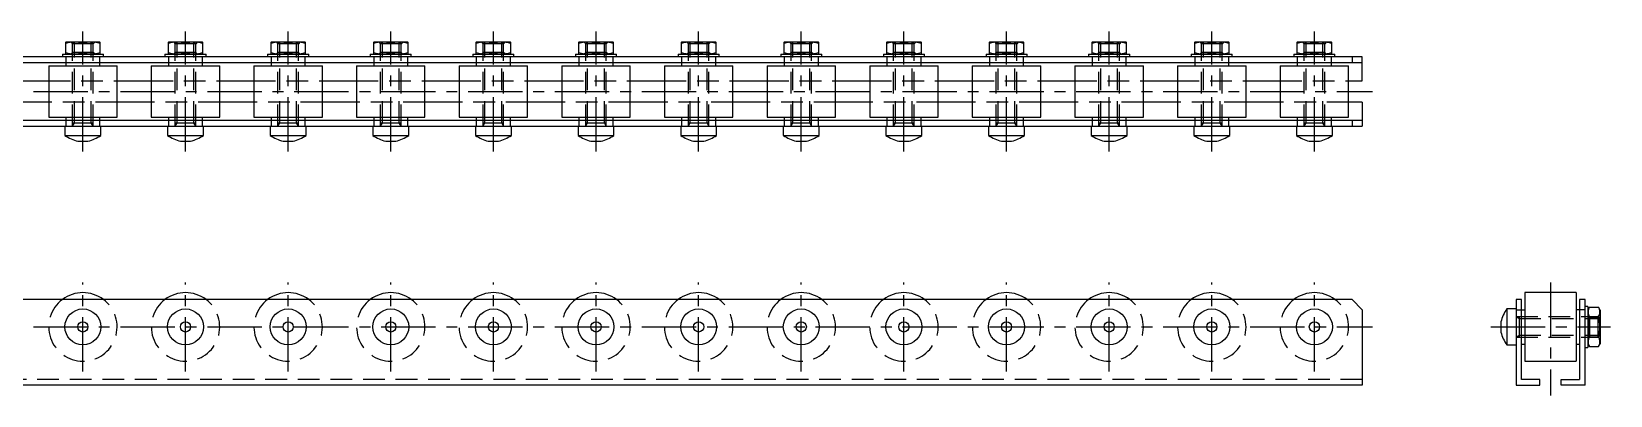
# Model space of a CAD drawing. Extents: x -3 to 941, y -8 to 113.
# Drawn here: x 479 to 940.5, y 7 to 113.2 of the extents above; entities that cross this region are included whole.
import ezdxf

# ---------------------------------------------------------------- set-up
doc = ezdxf.new("R2010")
doc.units = 0
doc.header["$LTSCALE"] = 0.5
doc.linetypes.add('CENTER', pattern=[50.8, 31.75, -6.35, 6.35, -6.35])
doc.linetypes.add('DASHED', pattern=[19.05, 12.7, -6.35])
for name, color, linetype in [('MSM_CENTER', 1, 'CENTER'), ('MSM_CONTINUOUS', 7, 'CONTINUOUS'), ('MSM_DASHED', 4, 'DASHED')]:
    doc.layers.add(name, color=color, linetype=linetype)

msp = doc.modelspace()

# ---------------------------------------------------------------- linework, layer by layer
at = {"layer": 'MSM_CENTER'}
for p, q in [((494, 78.24), (494, 113.24)), ((524, 78.24), (524, 113.24)), ((554, 78.24), (554, 113.24)), ((584, 78.24), (584, 113.24)), ((614, 78.24), (614, 113.24)), ((644, 78.24), (644, 113.24)), ((674, 78.24), (674, 113.24)), ((704, 78.24), (704, 113.24)), ((734, 78.24), (734, 113.24)), ((764, 78.24), (764, 113.24)), ((794, 78.24), (794, 113.24)), ((824, 78.24), (824, 113.24)), ((854, 78.24), (854, 113.24)), ((-3, 95.74), (871, 95.74)), ((494, 14), (494, 40)), ((524, 14), (524, 40)), ((554, 14), (554, 40)), ((584, 14), (584, 40)), ((614, 14), (614, 40)), ((644, 14), (644, 40)), ((674, 14), (674, 40)), ((704, 14), (704, 40)), ((734, 14), (734, 40)), ((764, 14), (764, 40)), ((794, 14), (794, 40)), ((824, 14), (824, 40)), ((854, 14), (854, 40)), ((923.03, 40), (923.03, 7)), ((-3, 27), (871, 27)), ((905.53, 27), (940.53, 27))]:
    msp.add_line(p, q, dxfattribs=at)
at = {"layer": 'MSM_CONTINUOUS'}
for p, q in [((488, 106.64), (488, 105.84)), ((488, 106.64), (500, 106.64)), ((489.1, 110.24), (489, 110.18)), ((489, 106.7), (489, 110.18)), ((489, 106.7), (489.1, 106.64)), ((489.1, 110.24), (498.9, 110.24)), ((494, 107.14), (494, 109.73)), ((499, 110.18), (498.9, 110.24)), ((498.9, 106.64), (499, 106.7)), ((499, 110.18), (499, 106.7)), ((500, 105.84), (500, 106.64)), ((518, 106.64), (518, 105.84)), ((518, 106.64), (530, 106.64)), ((519.1, 110.24), (519, 110.18)), ((519, 106.7), (519, 110.18)), ((519, 106.7), (519.1, 106.64)), ((519.1, 110.24), (528.9, 110.24)), ((524, 107.14), (524, 109.73)), ((529, 110.18), (528.9, 110.24)), ((528.9, 106.64), (529, 106.7)), ((529, 110.18), (529, 106.7)), ((530, 105.84), (530, 106.64)), ((548, 106.64), (548, 105.84)), ((548, 106.64), (560, 106.64)), ((549.1, 110.24), (549, 110.18)), ((549, 106.7), (549, 110.18)), ((549, 106.7), (549.1, 106.64)), ((549.1, 110.24), (558.9, 110.24)), ((554, 107.14), (554, 109.73)), ((559, 110.18), (558.9, 110.24)), ((558.9, 106.64), (559, 106.7)), ((559, 110.18), (559, 106.7)), ((560, 105.84), (560, 106.64)), ((578, 106.64), (578, 105.84)), ((578, 106.64), (590, 106.64)), ((579.1, 110.24), (579, 110.18)), ((579, 106.7), (579, 110.18)), ((579, 106.7), (579.1, 106.64)), ((579.1, 110.24), (588.9, 110.24)), ((584, 107.14), (584, 109.73)), ((589, 110.18), (588.9, 110.24)), ((588.9, 106.64), (589, 106.7)), ((589, 110.18), (589, 106.7)), ((590, 105.84), (590, 106.64)), ((608, 106.64), (608, 105.84)), ((608, 106.64), (620, 106.64)), ((609.1, 110.24), (609, 110.18)), ((609, 106.7), (609, 110.18)), ((609, 106.7), (609.1, 106.64)), ((609.1, 110.24), (618.9, 110.24)), ((614, 107.14), (614, 109.73)), ((619, 110.18), (618.9, 110.24)), ((618.9, 106.64), (619, 106.7)), ((619, 110.18), (619, 106.7)), ((620, 105.84), (620, 106.64)), ((638, 106.64), (638, 105.84)), ((638, 106.64), (650, 106.64)), ((639.1, 110.24), (639, 110.18)), ((639, 106.7), (639, 110.18)), ((639, 106.7), (639.1, 106.64)), ((639.1, 110.24), (648.9, 110.24)), ((644, 107.14), (644, 109.73)), ((649, 110.18), (648.9, 110.24)), ((648.9, 106.64), (649, 106.7)), ((649, 110.18), (649, 106.7)), ((650, 105.84), (650, 106.64)), ((668, 106.64), (668, 105.84)), ((668, 106.64), (680, 106.64)), ((669.1, 110.24), (669, 110.18)), ((669, 106.7), (669, 110.18)), ((669, 106.7), (669.1, 106.64)), ((669.1, 110.24), (678.9, 110.24)), ((674, 107.14), (674, 109.73)), ((679, 110.18), (678.9, 110.24)), ((678.9, 106.64), (679, 106.7)), ((679, 110.18), (679, 106.7)), ((680, 105.84), (680, 106.64)), ((698, 106.64), (698, 105.84)), ((698, 106.64), (710, 106.64)), ((699.1, 110.24), (699, 110.18)), ((699, 106.7), (699, 110.18)), ((699, 106.7), (699.1, 106.64)), ((699.1, 110.24), (708.9, 110.24)), ((704, 107.14), (704, 109.73)), ((709, 110.18), (708.9, 110.24)), ((708.9, 106.64), (709, 106.7)), ((709, 110.18), (709, 106.7)), ((710, 105.84), (710, 106.64)), ((728, 106.64), (728, 105.84)), ((728, 106.64), (740, 106.64)), ((729.1, 110.24), (729, 110.18)), ((729, 106.7), (729, 110.18)), ((729, 106.7), (729.1, 106.64)), ((729.1, 110.24), (738.9, 110.24)), ((734, 107.14), (734, 109.73)), ((739, 110.18), (738.9, 110.24)), ((738.9, 106.64), (739, 106.7)), ((739, 110.18), (739, 106.7)), ((740, 105.84), (740, 106.64)), ((758, 106.64), (758, 105.84)), ((758, 106.64), (770, 106.64)), ((759.1, 110.24), (759, 110.18)), ((759, 106.7), (759, 110.18)), ((759, 106.7), (759.1, 106.64)), ((759.1, 110.24), (768.9, 110.24)), ((764, 107.14), (764, 109.73)), ((769, 110.18), (768.9, 110.24)), ((768.9, 106.64), (769, 106.7)), ((769, 110.18), (769, 106.7)), ((770, 105.84), (770, 106.64)), ((788, 106.64), (788, 105.84)), ((788, 106.64), (800, 106.64)), ((789.1, 110.24), (789, 110.18)), ((789, 106.7), (789, 110.18)), ((789, 106.7), (789.1, 106.64)), ((789.1, 110.24), (798.9, 110.24)), ((794, 107.14), (794, 109.73)), ((799, 110.18), (798.9, 110.24)), ((798.9, 106.64), (799, 106.7)), ((799, 110.18), (799, 106.7)), ((800, 105.84), (800, 106.64)), ((818, 106.64), (818, 105.84)), ((818, 106.64), (830, 106.64)), ((819.1, 110.24), (819, 110.18)), ((819, 106.7), (819, 110.18)), ((819, 106.7), (819.1, 106.64)), ((819.1, 110.24), (828.9, 110.24)), ((824, 107.14), (824, 109.73)), ((829, 110.18), (828.9, 110.24)), ((828.9, 106.64), (829, 106.7)), ((829, 110.18), (829, 106.7)), ((830, 105.84), (830, 106.64)), ((848, 106.64), (848, 105.84)), ((848, 106.64), (860, 106.64)), ((849.1, 110.24), (849, 110.18)), ((849, 106.7), (849, 110.18)), ((849, 106.7), (849.1, 106.64)), ((849.1, 110.24), (858.9, 110.24)), ((854, 107.14), (854, 109.73)), ((859, 110.18), (858.9, 110.24)), ((858.9, 106.64), (859, 106.7)), ((859, 110.18), (859, 106.7)), ((860, 105.84), (860, 106.64)), ((868, 105.84), (0, 105.84)), ((0, 104.24), (868, 104.24)), ((484, 103.24), (484, 88.24)), ((484, 103.24), (504, 103.24)), ((489, 104.24), (489, 103.24)), ((499, 103.24), (499, 104.24)), ((504, 88.24), (504, 103.24)), ((514, 103.24), (514, 88.24)), ((514, 103.24), (534, 103.24)), ((519, 104.24), (519, 103.24)), ((529, 103.24), (529, 104.24)), ((534, 88.24), (534, 103.24)), ((544, 103.24), (544, 88.24)), ((544, 103.24), (564, 103.24)), ((549, 104.24), (549, 103.24)), ((559, 103.24), (559, 104.24)), ((564, 88.24), (564, 103.24)), ((574, 103.24), (574, 88.24)), ((574, 103.24), (594, 103.24)), ((579, 104.24), (579, 103.24)), ((589, 103.24), (589, 104.24)), ((594, 88.24), (594, 103.24)), ((604, 103.24), (604, 88.24)), ((604, 103.24), (624, 103.24)), ((609, 104.24), (609, 103.24)), ((619, 103.24), (619, 104.24)), ((624, 88.24), (624, 103.24)), ((634, 103.24), (634, 88.24)), ((634, 103.24), (654, 103.24)), ((639, 104.24), (639, 103.24)), ((649, 103.24), (649, 104.24)), ((654, 88.24), (654, 103.24)), ((664, 103.24), (664, 88.24)), ((664, 103.24), (684, 103.24)), ((669, 104.24), (669, 103.24)), ((679, 103.24), (679, 104.24)), ((684, 88.24), (684, 103.24)), ((694, 103.24), (694, 88.24)), ((694, 103.24), (714, 103.24)), ((699, 104.24), (699, 103.24)), ((709, 103.24), (709, 104.24)), ((714, 88.24), (714, 103.24)), ((724, 103.24), (724, 88.24)), ((724, 103.24), (744, 103.24)), ((729, 104.24), (729, 103.24)), ((739, 103.24), (739, 104.24)), ((744, 88.24), (744, 103.24)), ((754, 103.24), (754, 88.24)), ((754, 103.24), (774, 103.24)), ((759, 104.24), (759, 103.24)), ((769, 103.24), (769, 104.24)), ((774, 88.24), (774, 103.24)), ((784, 103.24), (784, 88.24)), ((784, 103.24), (804, 103.24)), ((789, 104.24), (789, 103.24)), ((799, 103.24), (799, 104.24)), ((804, 88.24), (804, 103.24)), ((814, 103.24), (814, 88.24)), ((814, 103.24), (834, 103.24)), ((819, 104.24), (819, 103.24)), ((829, 103.24), (829, 104.24)), ((834, 88.24), (834, 103.24)), ((844, 103.24), (844, 88.24)), ((844, 103.24), (864, 103.24)), ((849, 104.24), (849, 103.24)), ((859, 103.24), (859, 104.24)), ((864, 88.24), (864, 103.24)), ((865, 105.84), (865, 104.24)), ((868, 98.84), (868, 105.84)), ((474, 98.84), (484, 98.84)), ((504, 98.84), (514, 98.84)), ((534, 98.84), (544, 98.84)), ((564, 98.84), (574, 98.84)), ((594, 98.84), (604, 98.84)), ((624, 98.84), (634, 98.84)), ((654, 98.84), (664, 98.84)), ((684, 98.84), (694, 98.84)), ((714, 98.84), (724, 98.84)), ((744, 98.84), (754, 98.84)), ((774, 98.84), (784, 98.84)), ((804, 98.84), (814, 98.84)), ((834, 98.84), (844, 98.84)), ((864, 98.84), (868, 98.84)), ((484, 92.64), (474, 92.64)), ((514, 92.64), (504, 92.64)), ((544, 92.64), (534, 92.64)), ((574, 92.64), (564, 92.64)), ((604, 92.64), (594, 92.64)), ((634, 92.64), (624, 92.64)), ((664, 92.64), (654, 92.64)), ((694, 92.64), (684, 92.64)), ((724, 92.64), (714, 92.64)), ((754, 92.64), (744, 92.64)), ((784, 92.64), (774, 92.64)), ((814, 92.64), (804, 92.64)), ((844, 92.64), (834, 92.64)), ((868, 92.64), (864, 92.64)), ((868, 92.64), (868, 85.64)), ((484, 88.24), (504, 88.24)), ((489, 88.24), (489, 87.24)), ((499, 87.24), (499, 88.24)), ((514, 88.24), (534, 88.24)), ((519, 88.24), (519, 87.24)), ((529, 87.24), (529, 88.24)), ((544, 88.24), (564, 88.24)), ((549, 88.24), (549, 87.24)), ((559, 87.24), (559, 88.24)), ((574, 88.24), (594, 88.24)), ((579, 88.24), (579, 87.24)), ((589, 87.24), (589, 88.24)), ((604, 88.24), (624, 88.24)), ((609, 88.24), (609, 87.24)), ((619, 87.24), (619, 88.24)), ((634, 88.24), (654, 88.24)), ((639, 88.24), (639, 87.24)), ((649, 87.24), (649, 88.24)), ((664, 88.24), (684, 88.24)), ((669, 88.24), (669, 87.24)), ((679, 87.24), (679, 88.24)), ((694, 88.24), (714, 88.24)), ((699, 88.24), (699, 87.24)), ((709, 87.24), (709, 88.24)), ((724, 88.24), (744, 88.24)), ((729, 88.24), (729, 87.24)), ((739, 87.24), (739, 88.24)), ((754, 88.24), (774, 88.24)), ((759, 88.24), (759, 87.24)), ((769, 87.24), (769, 88.24)), ((784, 88.24), (804, 88.24)), ((789, 88.24), (789, 87.24)), ((799, 87.24), (799, 88.24)), ((814, 88.24), (834, 88.24)), ((819, 88.24), (819, 87.24)), ((829, 87.24), (829, 88.24)), ((844, 88.24), (864, 88.24)), ((849, 88.24), (849, 87.24)), ((859, 87.24), (859, 88.24)), ((868, 87.24), (0, 87.24)), ((0, 85.64), (868, 85.64)), ((488.75, 85.64), (488.75, 82.93)), ((499.25, 82.93), (499.25, 85.64)), ((518.75, 85.64), (518.75, 82.93)), ((529.25, 82.93), (529.25, 85.64)), ((548.75, 85.64), (548.75, 82.93)), ((559.25, 82.93), (559.25, 85.64)), ((578.75, 85.64), (578.75, 82.93)), ((589.25, 82.93), (589.25, 85.64)), ((608.75, 85.64), (608.75, 82.93)), ((619.25, 82.93), (619.25, 85.64)), ((638.75, 85.64), (638.75, 82.93)), ((649.25, 82.93), (649.25, 85.64)), ((668.75, 85.64), (668.75, 82.93)), ((679.25, 82.93), (679.25, 85.64)), ((698.75, 85.64), (698.75, 82.93)), ((709.25, 82.93), (709.25, 85.64)), ((728.75, 85.64), (728.75, 82.93)), ((739.25, 82.93), (739.25, 85.64)), ((758.75, 85.64), (758.75, 82.93)), ((769.25, 82.93), (769.25, 85.64)), ((788.75, 85.64), (788.75, 82.93)), ((799.25, 82.93), (799.25, 85.64)), ((818.75, 85.64), (818.75, 82.93)), ((829.25, 82.93), (829.25, 85.64)), ((848.75, 85.64), (848.75, 82.93)), ((859.25, 82.93), (859.25, 85.64)), ((865, 87.24), (865, 85.64)), ((488.75, 82.93), (499.25, 82.93)), ((492.51, 81.24), (495.49, 81.24)), ((518.75, 82.93), (529.25, 82.93)), ((522.51, 81.24), (525.49, 81.24)), ((548.75, 82.93), (559.25, 82.93)), ((552.51, 81.24), (555.49, 81.24)), ((578.75, 82.93), (589.25, 82.93)), ((582.51, 81.24), (585.49, 81.24)), ((608.75, 82.93), (619.25, 82.93)), ((612.51, 81.24), (615.49, 81.24)), ((638.75, 82.93), (649.25, 82.93)), ((642.51, 81.24), (645.49, 81.24)), ((668.75, 82.93), (679.25, 82.93)), ((672.51, 81.24), (675.49, 81.24)), ((698.75, 82.93), (709.25, 82.93)), ((702.51, 81.24), (705.49, 81.24)), ((728.75, 82.93), (739.25, 82.93)), ((732.51, 81.24), (735.49, 81.24)), ((758.75, 82.93), (769.25, 82.93)), ((762.51, 81.24), (765.49, 81.24)), ((788.75, 82.93), (799.25, 82.93)), ((792.51, 81.24), (795.49, 81.24)), ((818.75, 82.93), (829.25, 82.93)), ((822.51, 81.24), (825.49, 81.24)), ((848.75, 82.93), (859.25, 82.93)), ((852.51, 81.24), (855.49, 81.24)), ((915.53, 37), (915.53, 17)), ((930.53, 37), (915.53, 37)), ((930.53, 37), (930.53, 17)), ((865, 35), (3, 35)), ((865, 35), (868, 32)), ((914.53, 35), (912.93, 35)), ((912.93, 35), (912.93, 10)), ((914.53, 11.6), (914.53, 35)), ((931.53, 35), (931.53, 11.6)), ((933.13, 35), (931.53, 35)), ((933.13, 10), (933.13, 35)), ((933.93, 33), (933.13, 33)), ((933.93, 33), (933.93, 21)), ((934.43, 32.77), (933.93, 31.9)), ((934.43, 32.77), (937.02, 32.77)), ((937.53, 31.9), (937.02, 32.77)), ((868, 32), (868, 10)), ((908.53, 28.49), (908.53, 25.51)), ((910.22, 32.25), (910.22, 21.75)), ((912.93, 32.25), (910.22, 32.25)), ((912.93, 32), (915.53, 32)), ((933.13, 32), (930.53, 32)), ((934.43, 29.89), (937.02, 29.89)), ((937.53, 31.9), (937.53, 22.1)), ((934.43, 24.11), (937.02, 24.11)), ((910.22, 21.75), (912.93, 21.75)), ((914.53, 22), (915.53, 22)), ((930.53, 22), (931.53, 22)), ((933.13, 21), (933.93, 21)), ((933.93, 22.1), (934.43, 21.23)), ((934.43, 21.23), (937.02, 21.23)), ((937.02, 21.23), (937.53, 22.1)), ((915.53, 17), (930.53, 17)), ((868, 10), (0, 10)), ((912.93, 10), (919.93, 10)), ((919.93, 11.6), (914.53, 11.6)), ((919.93, 10), (919.93, 11.6)), ((926.13, 11.6), (931.53, 11.6)), ((926.13, 10), (926.13, 11.6)), ((933.13, 10), (926.13, 10))]:
    msp.add_line(p, q, dxfattribs=at)
for centre, radius in [((494, 27), 5.25), ((494, 27), 1.49), ((524, 27), 5.25), ((524, 27), 1.49), ((554, 27), 5.25), ((554, 27), 1.49), ((584, 27), 5.25), ((584, 27), 1.49), ((614, 27), 5.25), ((614, 27), 1.49), ((644, 27), 5.25), ((644, 27), 1.49), ((674, 27), 5.25), ((674, 27), 1.49), ((704, 27), 5.25), ((704, 27), 1.49), ((734, 27), 5.25), ((734, 27), 1.49), ((764, 27), 5.25), ((764, 27), 1.49), ((794, 27), 5.25), ((794, 27), 1.49), ((824, 27), 5.25), ((824, 27), 1.49), ((854, 27), 5.25), ((854, 27), 1.49)]:
    msp.add_circle(centre, radius, dxfattribs=at)
for centre, radius, start, end in [((491.5, 102.81), 7.37, 70.1592, 109.8408), ((491.5, 114.07), 7.37, 250.1592, 289.8408), ((496.5, 102.81), 7.37, 70.1592, 109.8408), ((496.5, 114.07), 7.37, 250.1592, 289.8408), ((521.5, 102.81), 7.37, 70.1592, 109.8408), ((521.5, 114.07), 7.37, 250.1592, 289.8408), ((526.5, 102.81), 7.37, 70.1592, 109.8408), ((526.5, 114.07), 7.37, 250.1592, 289.8408), ((551.5, 102.81), 7.37, 70.1592, 109.8408), ((551.5, 114.07), 7.37, 250.1592, 289.8408), ((556.5, 102.81), 7.37, 70.1592, 109.8408), ((556.5, 114.07), 7.37, 250.1592, 289.8408), ((581.5, 102.81), 7.37, 70.1592, 109.8408), ((581.5, 114.07), 7.37, 250.1592, 289.8408), ((586.5, 102.81), 7.37, 70.1592, 109.8408), ((586.5, 114.07), 7.37, 250.1592, 289.8408), ((611.5, 102.81), 7.37, 70.1592, 109.8408), ((611.5, 114.07), 7.37, 250.1592, 289.8408), ((616.5, 102.81), 7.37, 70.1592, 109.8408), ((616.5, 114.07), 7.37, 250.1592, 289.8408), ((641.5, 102.81), 7.37, 70.1592, 109.8408), ((641.5, 114.07), 7.37, 250.1592, 289.8408), ((646.5, 102.81), 7.37, 70.1592, 109.8408), ((646.5, 114.07), 7.37, 250.1592, 289.8408), ((671.5, 102.81), 7.37, 70.1592, 109.8408), ((671.5, 114.07), 7.37, 250.1592, 289.8408), ((676.5, 102.81), 7.37, 70.1592, 109.8408), ((676.5, 114.07), 7.37, 250.1592, 289.8408), ((701.5, 102.81), 7.37, 70.1592, 109.8408), ((701.5, 114.07), 7.37, 250.1592, 289.8408), ((706.5, 102.81), 7.37, 70.1592, 109.8408), ((706.5, 114.07), 7.37, 250.1592, 289.8408), ((731.5, 102.81), 7.37, 70.1592, 109.8408), ((731.5, 114.07), 7.37, 250.1592, 289.8408), ((736.5, 102.81), 7.37, 70.1592, 109.8408), ((736.5, 114.07), 7.37, 250.1592, 289.8408), ((761.5, 102.81), 7.37, 70.1592, 109.8408), ((761.5, 114.07), 7.37, 250.1592, 289.8408), ((766.5, 102.81), 7.37, 70.1592, 109.8408), ((766.5, 114.07), 7.37, 250.1592, 289.8408), ((791.5, 102.81), 7.37, 70.1592, 109.8408), ((791.5, 114.07), 7.37, 250.1592, 289.8408), ((796.5, 102.81), 7.37, 70.1592, 109.8408), ((796.5, 114.07), 7.37, 250.1592, 289.8408), ((821.5, 102.81), 7.37, 70.1592, 109.8408), ((821.5, 114.07), 7.37, 250.1592, 289.8408), ((826.5, 102.81), 7.37, 70.1592, 109.8408), ((826.5, 114.07), 7.37, 250.1592, 289.8408), ((851.5, 102.81), 7.37, 70.1592, 109.8408), ((851.5, 114.07), 7.37, 250.1592, 289.8408), ((856.5, 102.81), 7.37, 70.1592, 109.8408), ((856.5, 114.07), 7.37, 250.1592, 289.8408), ((495.54, 92.97), 12.12, 235.9445, 255.5214), ((492.46, 92.97), 12.12, 284.4786, 304.0555), ((525.54, 92.97), 12.12, 235.9445, 255.5214), ((522.46, 92.97), 12.12, 284.4786, 304.0555), ((555.54, 92.97), 12.12, 235.9445, 255.5214), ((552.46, 92.97), 12.12, 284.4786, 304.0555), ((585.54, 92.97), 12.12, 235.9445, 255.5214), ((582.46, 92.97), 12.12, 284.4786, 304.0555), ((615.54, 92.97), 12.12, 235.9445, 255.5214), ((612.46, 92.97), 12.12, 284.4786, 304.0555), ((645.54, 92.97), 12.12, 235.9445, 255.5214), ((642.46, 92.97), 12.12, 284.4786, 304.0555), ((675.54, 92.97), 12.12, 235.9445, 255.5214), ((672.46, 92.97), 12.12, 284.4786, 304.0555), ((705.54, 92.97), 12.12, 235.9445, 255.5214), ((702.46, 92.97), 12.12, 284.4786, 304.0555), ((735.54, 92.97), 12.12, 235.9445, 255.5214), ((732.46, 92.97), 12.12, 284.4786, 304.0555), ((765.54, 92.97), 12.12, 235.9445, 255.5214), ((762.46, 92.97), 12.12, 284.4786, 304.0555), ((795.54, 92.97), 12.12, 235.9445, 255.5214), ((792.46, 92.97), 12.12, 284.4786, 304.0555), ((825.54, 92.97), 12.12, 235.9445, 255.5214), ((822.46, 92.97), 12.12, 284.4786, 304.0555), ((855.54, 92.97), 12.12, 235.9445, 255.5214), ((852.46, 92.97), 12.12, 284.4786, 304.0555), ((494, 27), 10, 53.1301, 126.8699), ((524, 27), 10, 53.1301, 126.8699), ((554, 27), 10, 53.1301, 126.8699), ((584, 27), 10, 53.1301, 126.8699), ((614, 27), 10, 53.1301, 126.8699), ((644, 27), 10, 53.1301, 126.8699), ((674, 27), 10, 53.1301, 126.8699), ((704, 27), 10, 53.1301, 126.8699), ((734, 27), 10, 53.1301, 126.8699), ((764, 27), 10, 53.1301, 126.8699), ((794, 27), 10, 53.1301, 126.8699), ((824, 27), 10, 53.1301, 126.8699), ((854, 27), 10, 53.1301, 126.8699), ((936.54, 31.33), 2.56, 154.3574, 214.3573), ((934.91, 31.33), 2.56, 325.6427, 25.6426), ((920.26, 25.46), 12.12, 145.9445, 165.5214), ((943.59, 27), 9.61, 162.5124, 197.4876), ((927.86, 27), 9.61, 342.5124, 17.4876), ((920.26, 28.54), 12.12, 194.4786, 214.0555), ((936.54, 22.67), 2.56, 145.6427, 205.6426), ((934.91, 22.67), 2.56, 334.3574, 34.3573)]:
    msp.add_arc(centre, radius, start, end, dxfattribs=at)
at = {"layer": 'MSM_DASHED'}
for p, q in [((490.46, 110.24), (491, 109.7)), ((490.46, 106.64), (491, 107.18)), ((491.54, 110.24), (491, 109.7)), ((497, 109.7), (491, 109.7)), ((491, 85.64), (491, 109.7)), ((497, 107.18), (491, 107.18)), ((491.54, 86.58), (491.54, 110.24)), ((496.46, 110.24), (497, 109.7)), ((496.46, 86.58), (496.46, 110.24)), ((497.54, 110.24), (497, 109.7)), ((497, 85.64), (497, 109.7)), ((497.54, 106.64), (497, 107.18)), ((520.46, 110.24), (521, 109.7)), ((520.46, 106.64), (521, 107.18)), ((521.54, 110.24), (521, 109.7)), ((527, 109.7), (521, 109.7)), ((521, 85.64), (521, 109.7)), ((527, 107.18), (521, 107.18)), ((521.54, 86.58), (521.54, 110.24)), ((526.46, 110.24), (527, 109.7)), ((526.46, 86.58), (526.46, 110.24)), ((527.54, 110.24), (527, 109.7)), ((527, 85.64), (527, 109.7)), ((527.54, 106.64), (527, 107.18)), ((550.46, 110.24), (551, 109.7)), ((550.46, 106.64), (551, 107.18)), ((551.54, 110.24), (551, 109.7)), ((557, 109.7), (551, 109.7)), ((551, 85.64), (551, 109.7)), ((557, 107.18), (551, 107.18)), ((551.54, 86.58), (551.54, 110.24)), ((556.46, 110.24), (557, 109.7)), ((556.46, 86.58), (556.46, 110.24)), ((557.54, 110.24), (557, 109.7)), ((557, 85.64), (557, 109.7)), ((557.54, 106.64), (557, 107.18)), ((580.46, 110.24), (581, 109.7)), ((580.46, 106.64), (581, 107.18)), ((581.54, 110.24), (581, 109.7)), ((587, 109.7), (581, 109.7)), ((581, 85.64), (581, 109.7)), ((587, 107.18), (581, 107.18)), ((581.54, 86.58), (581.54, 110.24)), ((586.46, 110.24), (587, 109.7)), ((586.46, 86.58), (586.46, 110.24)), ((587.54, 110.24), (587, 109.7)), ((587, 85.64), (587, 109.7)), ((587.54, 106.64), (587, 107.18)), ((610.46, 110.24), (611, 109.7)), ((610.46, 106.64), (611, 107.18)), ((611.54, 110.24), (611, 109.7)), ((617, 109.7), (611, 109.7)), ((611, 85.64), (611, 109.7)), ((617, 107.18), (611, 107.18)), ((611.54, 86.58), (611.54, 110.24)), ((616.46, 110.24), (617, 109.7)), ((616.46, 86.58), (616.46, 110.24)), ((617.54, 110.24), (617, 109.7)), ((617, 85.64), (617, 109.7)), ((617.54, 106.64), (617, 107.18)), ((640.46, 110.24), (641, 109.7)), ((640.46, 106.64), (641, 107.18)), ((641.54, 110.24), (641, 109.7)), ((647, 109.7), (641, 109.7)), ((641, 85.64), (641, 109.7)), ((647, 107.18), (641, 107.18)), ((641.54, 86.58), (641.54, 110.24)), ((646.46, 110.24), (647, 109.7)), ((646.46, 86.58), (646.46, 110.24)), ((647.54, 110.24), (647, 109.7)), ((647, 85.64), (647, 109.7)), ((647.54, 106.64), (647, 107.18)), ((670.46, 110.24), (671, 109.7)), ((670.46, 106.64), (671, 107.18)), ((671.54, 110.24), (671, 109.7)), ((677, 109.7), (671, 109.7)), ((671, 85.64), (671, 109.7)), ((677, 107.18), (671, 107.18)), ((671.54, 86.58), (671.54, 110.24)), ((676.46, 110.24), (677, 109.7)), ((676.46, 86.58), (676.46, 110.24)), ((677.54, 110.24), (677, 109.7)), ((677, 85.64), (677, 109.7)), ((677.54, 106.64), (677, 107.18)), ((700.46, 110.24), (701, 109.7)), ((700.46, 106.64), (701, 107.18)), ((701.54, 110.24), (701, 109.7)), ((707, 109.7), (701, 109.7)), ((701, 85.64), (701, 109.7)), ((707, 107.18), (701, 107.18)), ((701.54, 86.58), (701.54, 110.24)), ((706.46, 110.24), (707, 109.7)), ((706.46, 86.58), (706.46, 110.24)), ((707.54, 110.24), (707, 109.7)), ((707, 85.64), (707, 109.7)), ((707.54, 106.64), (707, 107.18)), ((730.46, 110.24), (731, 109.7)), ((730.46, 106.64), (731, 107.18)), ((731.54, 110.24), (731, 109.7)), ((737, 109.7), (731, 109.7)), ((731, 85.64), (731, 109.7)), ((737, 107.18), (731, 107.18)), ((731.54, 86.58), (731.54, 110.24)), ((736.46, 110.24), (737, 109.7)), ((736.46, 86.58), (736.46, 110.24)), ((737.54, 110.24), (737, 109.7)), ((737, 85.64), (737, 109.7)), ((737.54, 106.64), (737, 107.18)), ((760.46, 110.24), (761, 109.7)), ((760.46, 106.64), (761, 107.18)), ((761.54, 110.24), (761, 109.7)), ((767, 109.7), (761, 109.7)), ((761, 85.64), (761, 109.7)), ((767, 107.18), (761, 107.18)), ((761.54, 86.58), (761.54, 110.24)), ((766.46, 110.24), (767, 109.7)), ((766.46, 86.58), (766.46, 110.24)), ((767.54, 110.24), (767, 109.7)), ((767, 85.64), (767, 109.7)), ((767.54, 106.64), (767, 107.18)), ((790.46, 110.24), (791, 109.7)), ((790.46, 106.64), (791, 107.18)), ((791.54, 110.24), (791, 109.7)), ((797, 109.7), (791, 109.7)), ((791, 85.64), (791, 109.7)), ((797, 107.18), (791, 107.18)), ((791.54, 86.58), (791.54, 110.24)), ((796.46, 110.24), (797, 109.7)), ((796.46, 86.58), (796.46, 110.24)), ((797.54, 110.24), (797, 109.7)), ((797, 85.64), (797, 109.7)), ((797.54, 106.64), (797, 107.18)), ((820.46, 110.24), (821, 109.7)), ((820.46, 106.64), (821, 107.18)), ((821.54, 110.24), (821, 109.7)), ((827, 109.7), (821, 109.7)), ((821, 85.64), (821, 109.7)), ((827, 107.18), (821, 107.18)), ((821.54, 86.58), (821.54, 110.24)), ((826.46, 110.24), (827, 109.7)), ((826.46, 86.58), (826.46, 110.24)), ((827.54, 110.24), (827, 109.7)), ((827, 85.64), (827, 109.7)), ((827.54, 106.64), (827, 107.18)), ((850.46, 110.24), (851, 109.7)), ((850.46, 106.64), (851, 107.18)), ((851.54, 110.24), (851, 109.7)), ((857, 109.7), (851, 109.7)), ((851, 85.64), (851, 109.7)), ((857, 107.18), (851, 107.18)), ((851.54, 86.58), (851.54, 110.24)), ((856.46, 110.24), (857, 109.7)), ((856.46, 86.58), (856.46, 110.24)), ((857.54, 110.24), (857, 109.7)), ((857, 85.64), (857, 109.7)), ((857.54, 106.64), (857, 107.18)), ((489, 105.84), (489, 104.24)), ((499, 104.24), (499, 105.84)), ((519, 105.84), (519, 104.24)), ((529, 104.24), (529, 105.84)), ((549, 105.84), (549, 104.24)), ((559, 104.24), (559, 105.84)), ((579, 105.84), (579, 104.24)), ((589, 104.24), (589, 105.84)), ((609, 105.84), (609, 104.24)), ((619, 104.24), (619, 105.84)), ((639, 105.84), (639, 104.24)), ((649, 104.24), (649, 105.84)), ((669, 105.84), (669, 104.24)), ((679, 104.24), (679, 105.84)), ((699, 105.84), (699, 104.24)), ((709, 104.24), (709, 105.84)), ((729, 105.84), (729, 104.24)), ((739, 104.24), (739, 105.84)), ((759, 105.84), (759, 104.24)), ((769, 104.24), (769, 105.84)), ((789, 105.84), (789, 104.24)), ((799, 104.24), (799, 105.84)), ((819, 105.84), (819, 104.24)), ((829, 104.24), (829, 105.84)), ((849, 105.84), (849, 104.24)), ((859, 104.24), (859, 105.84)), ((484, 98.84), (504, 98.84)), ((514, 98.84), (534, 98.84)), ((544, 98.84), (564, 98.84)), ((574, 98.84), (594, 98.84)), ((604, 98.84), (624, 98.84)), ((634, 98.84), (654, 98.84)), ((664, 98.84), (684, 98.84)), ((694, 98.84), (714, 98.84)), ((724, 98.84), (744, 98.84)), ((754, 98.84), (774, 98.84)), ((784, 98.84), (804, 98.84)), ((814, 98.84), (834, 98.84)), ((844, 98.84), (864, 98.84)), ((504, 92.64), (484, 92.64)), ((534, 92.64), (514, 92.64)), ((564, 92.64), (544, 92.64)), ((594, 92.64), (574, 92.64)), ((624, 92.64), (604, 92.64)), ((654, 92.64), (634, 92.64)), ((684, 92.64), (664, 92.64)), ((714, 92.64), (694, 92.64)), ((744, 92.64), (724, 92.64)), ((774, 92.64), (754, 92.64)), ((804, 92.64), (784, 92.64)), ((834, 92.64), (814, 92.64)), ((864, 92.64), (844, 92.64)), ((489, 87.24), (489, 85.64)), ((491, 86.58), (497, 86.58)), ((491, 85.64), (491.54, 86.58)), ((497, 85.64), (496.46, 86.58)), ((499, 85.64), (499, 87.24)), ((519, 87.24), (519, 85.64)), ((521, 86.58), (527, 86.58)), ((521, 85.64), (521.54, 86.58)), ((527, 85.64), (526.46, 86.58)), ((529, 85.64), (529, 87.24)), ((549, 87.24), (549, 85.64)), ((551, 86.58), (557, 86.58)), ((551, 85.64), (551.54, 86.58)), ((557, 85.64), (556.46, 86.58)), ((559, 85.64), (559, 87.24)), ((579, 87.24), (579, 85.64)), ((581, 86.58), (587, 86.58)), ((581, 85.64), (581.54, 86.58)), ((587, 85.64), (586.46, 86.58)), ((589, 85.64), (589, 87.24)), ((609, 87.24), (609, 85.64)), ((611, 86.58), (617, 86.58)), ((611, 85.64), (611.54, 86.58)), ((617, 85.64), (616.46, 86.58)), ((619, 85.64), (619, 87.24)), ((639, 87.24), (639, 85.64)), ((641, 86.58), (647, 86.58)), ((641, 85.64), (641.54, 86.58)), ((647, 85.64), (646.46, 86.58)), ((649, 85.64), (649, 87.24)), ((669, 87.24), (669, 85.64)), ((671, 86.58), (677, 86.58)), ((671, 85.64), (671.54, 86.58)), ((677, 85.64), (676.46, 86.58)), ((679, 85.64), (679, 87.24)), ((699, 87.24), (699, 85.64)), ((701, 86.58), (707, 86.58)), ((701, 85.64), (701.54, 86.58)), ((707, 85.64), (706.46, 86.58)), ((709, 85.64), (709, 87.24)), ((729, 87.24), (729, 85.64)), ((731, 86.58), (737, 86.58)), ((731, 85.64), (731.54, 86.58)), ((737, 85.64), (736.46, 86.58)), ((739, 85.64), (739, 87.24)), ((759, 87.24), (759, 85.64)), ((761, 86.58), (767, 86.58)), ((761, 85.64), (761.54, 86.58)), ((767, 85.64), (766.46, 86.58)), ((769, 85.64), (769, 87.24)), ((789, 87.24), (789, 85.64)), ((791, 86.58), (797, 86.58)), ((791, 85.64), (791.54, 86.58)), ((797, 85.64), (796.46, 86.58)), ((799, 85.64), (799, 87.24)), ((819, 87.24), (819, 85.64)), ((821, 86.58), (827, 86.58)), ((821, 85.64), (821.54, 86.58)), ((827, 85.64), (826.46, 86.58)), ((829, 85.64), (829, 87.24)), ((849, 87.24), (849, 85.64)), ((851, 86.58), (857, 86.58)), ((851, 85.64), (851.54, 86.58)), ((857, 85.64), (856.46, 86.58)), ((859, 85.64), (859, 87.24)), ((912.93, 30), (936.99, 30)), ((912.93, 30), (913.86, 29.46)), ((913.86, 30), (913.86, 24)), ((913.86, 29.46), (937.53, 29.46)), ((933.93, 30.54), (934.47, 30)), ((934.47, 24), (934.47, 30)), ((937.53, 30.54), (936.99, 30)), ((936.99, 24), (936.99, 30)), ((937.53, 29.46), (936.99, 30)), ((912.93, 24), (913.86, 24.54)), ((912.93, 24), (936.99, 24)), ((913.86, 24.54), (937.53, 24.54)), ((933.93, 23.46), (934.47, 24)), ((937.53, 24.54), (936.99, 24)), ((937.53, 23.46), (936.99, 24)), ((868, 11.6), (0, 11.6))]:
    msp.add_line(p, q, dxfattribs=at)
for centre in [(494, 27), (524, 27), (554, 27), (584, 27), (614, 27), (644, 27), (674, 27), (704, 27), (734, 27), (764, 27), (794, 27), (824, 27), (854, 27)]:
    msp.add_arc(centre, 10, 126.8699, 53.1301, dxfattribs=at)

doc.saveas('drawing.dxf')
